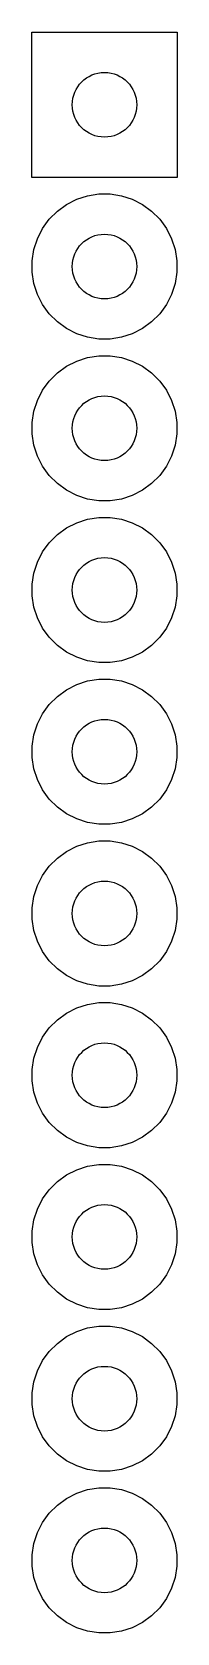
# Model space of a CAD drawing. Header units: inches. Extents: x 0.72 to 5.5, y -3.5 to -0.89.
# Drawn here: x 4.812 to 4.902, y -2.501 to -1.511 of the extents above; entities that cross this region are included whole.
import ezdxf

# ---------------------------------------------------------------- set-up
doc = ezdxf.new("R2010")
doc.units = ezdxf.units.IN
doc.header["$MEASUREMENT"] = 0
doc.layers.add('B.Cu', color=153, linetype='CONTINUOUS', true_color=0x4d7fc4)

msp = doc.modelspace()

# ---------------------------------------------------------------- linework, layer by layer
at = {"layer": 'B.Cu', "linetype": 'CONTINUOUS'}
for p, q in [((4.81189, -1.6011), (4.81189, -1.5111)), ((4.81189, -1.5111), (4.90189, -1.5111)), ((4.90189, -1.5111), (4.90189, -1.6011)), ((4.90189, -1.6011), (4.81189, -1.6011)), ((4.83967, -1.61453), (4.84638, -1.61235)), ((4.84638, -1.61235), (4.85336, -1.61124)), ((4.85336, -1.61124), (4.86042, -1.61124)), ((4.86042, -1.61124), (4.86739, -1.61235)), ((4.86739, -1.61235), (4.87411, -1.61453)), ((4.82267, -1.62688), (4.82766, -1.62188)), ((4.82766, -1.62188), (4.83338, -1.61773)), ((4.83338, -1.61773), (4.83967, -1.61453)), ((4.87411, -1.61453), (4.8804, -1.61773)), ((4.8804, -1.61773), (4.88611, -1.62188)), ((4.88611, -1.62188), (4.89111, -1.62688)), ((4.81532, -1.63888), (4.81852, -1.63259)), ((4.81852, -1.63259), (4.82267, -1.62688)), ((4.89111, -1.62688), (4.89526, -1.63259)), ((4.89526, -1.63259), (4.89846, -1.63888)), ((4.81313, -1.6456), (4.81532, -1.63888)), ((4.89846, -1.63888), (4.90065, -1.6456)), ((4.81203, -1.65257), (4.81313, -1.6456)), ((4.81203, -1.65963), (4.81203, -1.65257)), ((4.90065, -1.6456), (4.90175, -1.65257)), ((4.90175, -1.65257), (4.90175, -1.65963)), ((4.81313, -1.66661), (4.81203, -1.65963)), ((4.90175, -1.65963), (4.90065, -1.66661)), ((4.81532, -1.67332), (4.81313, -1.66661)), ((4.90065, -1.66661), (4.89846, -1.67332)), ((4.81852, -1.67961), (4.81532, -1.67332)), ((4.82267, -1.68533), (4.81852, -1.67961)), ((4.89526, -1.67961), (4.89111, -1.68533)), ((4.89846, -1.67332), (4.89526, -1.67961)), ((4.82766, -1.69032), (4.82267, -1.68533)), ((4.83338, -1.69447), (4.82766, -1.69032)), ((4.88611, -1.69032), (4.8804, -1.69447)), ((4.89111, -1.68533), (4.88611, -1.69032)), ((4.83967, -1.69768), (4.83338, -1.69447)), ((4.84638, -1.69986), (4.83967, -1.69768)), ((4.85336, -1.70096), (4.84638, -1.69986)), ((4.86042, -1.70096), (4.85336, -1.70096)), ((4.86739, -1.69986), (4.86042, -1.70096)), ((4.87411, -1.69768), (4.86739, -1.69986)), ((4.8804, -1.69447), (4.87411, -1.69768)), ((4.83967, -1.71453), (4.84638, -1.71235)), ((4.84638, -1.71235), (4.85336, -1.71124)), ((4.85336, -1.71124), (4.86042, -1.71124)), ((4.86042, -1.71124), (4.86739, -1.71235)), ((4.86739, -1.71235), (4.87411, -1.71453)), ((4.82267, -1.72688), (4.82766, -1.72188)), ((4.82766, -1.72188), (4.83338, -1.71773)), ((4.83338, -1.71773), (4.83967, -1.71453)), ((4.87411, -1.71453), (4.8804, -1.71773)), ((4.8804, -1.71773), (4.88611, -1.72188)), ((4.88611, -1.72188), (4.89111, -1.72688)), ((4.81852, -1.73259), (4.82267, -1.72688)), ((4.89111, -1.72688), (4.89526, -1.73259)), ((4.81313, -1.7456), (4.81532, -1.73888)), ((4.81532, -1.73888), (4.81852, -1.73259)), ((4.89526, -1.73259), (4.89846, -1.73888)), ((4.89846, -1.73888), (4.90065, -1.7456)), ((4.81203, -1.75257), (4.81313, -1.7456)), ((4.90065, -1.7456), (4.90175, -1.75257)), ((4.81203, -1.75963), (4.81203, -1.75257)), ((4.81313, -1.76661), (4.81203, -1.75963)), ((4.90175, -1.75963), (4.90065, -1.76661)), ((4.90175, -1.75257), (4.90175, -1.75963)), ((4.81532, -1.77332), (4.81313, -1.76661)), ((4.90065, -1.76661), (4.89846, -1.77332)), ((4.81852, -1.77961), (4.81532, -1.77332)), ((4.82267, -1.78533), (4.81852, -1.77961)), ((4.89526, -1.77961), (4.89111, -1.78533)), ((4.89846, -1.77332), (4.89526, -1.77961)), ((4.82766, -1.79032), (4.82267, -1.78533)), ((4.83338, -1.79447), (4.82766, -1.79032)), ((4.88611, -1.79032), (4.8804, -1.79447)), ((4.89111, -1.78533), (4.88611, -1.79032)), ((4.83967, -1.79768), (4.83338, -1.79447)), ((4.84638, -1.79986), (4.83967, -1.79768)), ((4.85336, -1.80096), (4.84638, -1.79986)), ((4.86042, -1.80096), (4.85336, -1.80096)), ((4.86739, -1.79986), (4.86042, -1.80096)), ((4.87411, -1.79768), (4.86739, -1.79986)), ((4.8804, -1.79447), (4.87411, -1.79768)), ((4.84638, -1.81235), (4.85336, -1.81124)), ((4.85336, -1.81124), (4.86042, -1.81124)), ((4.86042, -1.81124), (4.86739, -1.81235)), ((4.82766, -1.82188), (4.83338, -1.81773)), ((4.83338, -1.81773), (4.83967, -1.81453)), ((4.83967, -1.81453), (4.84638, -1.81235)), ((4.86739, -1.81235), (4.87411, -1.81453)), ((4.87411, -1.81453), (4.8804, -1.81773)), ((4.8804, -1.81773), (4.88611, -1.82188)), ((4.81852, -1.83259), (4.82267, -1.82688)), ((4.82267, -1.82688), (4.82766, -1.82188)), ((4.88611, -1.82188), (4.89111, -1.82688)), ((4.89111, -1.82688), (4.89526, -1.83259)), ((4.81313, -1.8456), (4.81532, -1.83888)), ((4.81532, -1.83888), (4.81852, -1.83259)), ((4.89526, -1.83259), (4.89846, -1.83888)), ((4.89846, -1.83888), (4.90065, -1.8456)), ((4.81203, -1.85257), (4.81313, -1.8456)), ((4.90065, -1.8456), (4.90175, -1.85257)), ((4.81203, -1.85963), (4.81203, -1.85257)), ((4.81313, -1.86661), (4.81203, -1.85963)), ((4.90175, -1.85963), (4.90065, -1.86661)), ((4.90175, -1.85257), (4.90175, -1.85963)), ((4.81532, -1.87332), (4.81313, -1.86661)), ((4.90065, -1.86661), (4.89846, -1.87332)), ((4.81852, -1.87961), (4.81532, -1.87332)), ((4.82267, -1.88533), (4.81852, -1.87961)), ((4.89526, -1.87961), (4.89111, -1.88533)), ((4.89846, -1.87332), (4.89526, -1.87961)), ((4.82766, -1.89032), (4.82267, -1.88533)), ((4.83338, -1.89447), (4.82766, -1.89032)), ((4.88611, -1.89032), (4.8804, -1.89447)), ((4.89111, -1.88533), (4.88611, -1.89032)), ((4.83967, -1.89768), (4.83338, -1.89447)), ((4.84638, -1.89986), (4.83967, -1.89768)), ((4.85336, -1.90096), (4.84638, -1.89986)), ((4.86739, -1.89986), (4.86042, -1.90096)), ((4.87411, -1.89768), (4.86739, -1.89986)), ((4.8804, -1.89447), (4.87411, -1.89768)), ((4.86042, -1.90096), (4.85336, -1.90096)), ((4.82766, -1.92188), (4.83338, -1.91773)), ((4.83338, -1.91773), (4.83967, -1.91453)), ((4.83967, -1.91453), (4.84638, -1.91235)), ((4.84638, -1.91235), (4.85336, -1.91124)), ((4.85336, -1.91124), (4.86042, -1.91124)), ((4.86042, -1.91124), (4.86739, -1.91235)), ((4.86739, -1.91235), (4.87411, -1.91453)), ((4.87411, -1.91453), (4.8804, -1.91773)), ((4.8804, -1.91773), (4.88611, -1.92188)), ((4.81852, -1.93259), (4.82267, -1.92688)), ((4.82267, -1.92688), (4.82766, -1.92188)), ((4.88611, -1.92188), (4.89111, -1.92688)), ((4.89111, -1.92688), (4.89526, -1.93259)), ((4.81313, -1.9456), (4.81532, -1.93888)), ((4.81532, -1.93888), (4.81852, -1.93259)), ((4.89526, -1.93259), (4.89846, -1.93888)), ((4.89846, -1.93888), (4.90065, -1.9456)), ((4.81203, -1.95257), (4.81313, -1.9456)), ((4.90065, -1.9456), (4.90175, -1.95257)), ((4.81203, -1.95963), (4.81203, -1.95257)), ((4.81313, -1.96661), (4.81203, -1.95963)), ((4.90175, -1.95963), (4.90065, -1.96661)), ((4.90175, -1.95257), (4.90175, -1.95963)), ((4.81532, -1.97332), (4.81313, -1.96661)), ((4.90065, -1.96661), (4.89846, -1.97332)), ((4.81852, -1.97961), (4.81532, -1.97332)), ((4.82267, -1.98533), (4.81852, -1.97961)), ((4.89526, -1.97961), (4.89111, -1.98533)), ((4.89846, -1.97332), (4.89526, -1.97961)), ((4.82766, -1.99032), (4.82267, -1.98533)), ((4.89111, -1.98533), (4.88611, -1.99032)), ((4.83338, -1.99447), (4.82766, -1.99032)), ((4.83967, -1.99768), (4.83338, -1.99447)), ((4.84638, -1.99986), (4.83967, -1.99768)), ((4.87411, -1.99768), (4.86739, -1.99986)), ((4.8804, -1.99447), (4.87411, -1.99768)), ((4.88611, -1.99032), (4.8804, -1.99447)), ((4.85336, -2.00096), (4.84638, -1.99986)), ((4.86042, -2.00096), (4.85336, -2.00096)), ((4.86739, -1.99986), (4.86042, -2.00096)), ((4.82766, -2.02188), (4.83338, -2.01773)), ((4.83338, -2.01773), (4.83967, -2.01453)), ((4.83967, -2.01453), (4.84638, -2.01235)), ((4.84638, -2.01235), (4.85336, -2.01124)), ((4.85336, -2.01124), (4.86042, -2.01124)), ((4.86042, -2.01124), (4.86739, -2.01235)), ((4.86739, -2.01235), (4.87411, -2.01453)), ((4.87411, -2.01453), (4.8804, -2.01773)), ((4.8804, -2.01773), (4.88611, -2.02188)), ((4.81852, -2.03259), (4.82267, -2.02688)), ((4.82267, -2.02688), (4.82766, -2.02188)), ((4.88611, -2.02188), (4.89111, -2.02688)), ((4.89111, -2.02688), (4.89526, -2.03259)), ((4.81313, -2.0456), (4.81532, -2.03888)), ((4.81532, -2.03888), (4.81852, -2.03259)), ((4.89526, -2.03259), (4.89846, -2.03888)), ((4.89846, -2.03888), (4.90065, -2.0456)), ((4.81203, -2.05257), (4.81313, -2.0456)), ((4.90065, -2.0456), (4.90175, -2.05257)), ((4.81203, -2.05963), (4.81203, -2.05257)), ((4.90175, -2.05257), (4.90175, -2.05963)), ((4.81313, -2.06661), (4.81203, -2.05963)), ((4.81532, -2.07332), (4.81313, -2.06661)), ((4.90065, -2.06661), (4.89846, -2.07332)), ((4.90175, -2.05963), (4.90065, -2.06661)), ((4.81852, -2.07961), (4.81532, -2.07332)), ((4.89846, -2.07332), (4.89526, -2.07961)), ((4.82267, -2.08533), (4.81852, -2.07961)), ((4.82766, -2.09032), (4.82267, -2.08533)), ((4.89111, -2.08533), (4.88611, -2.09032)), ((4.89526, -2.07961), (4.89111, -2.08533)), ((4.83338, -2.09447), (4.82766, -2.09032)), ((4.83967, -2.09768), (4.83338, -2.09447)), ((4.84638, -2.09986), (4.83967, -2.09768)), ((4.87411, -2.09768), (4.86739, -2.09986)), ((4.8804, -2.09447), (4.87411, -2.09768)), ((4.88611, -2.09032), (4.8804, -2.09447)), ((4.85336, -2.10096), (4.84638, -2.09986)), ((4.86042, -2.10096), (4.85336, -2.10096)), ((4.86739, -2.09986), (4.86042, -2.10096)), ((4.82766, -2.12188), (4.83338, -2.11773)), ((4.83338, -2.11773), (4.83967, -2.11453)), ((4.83967, -2.11453), (4.84638, -2.11235)), ((4.84638, -2.11235), (4.85336, -2.11124)), ((4.85336, -2.11124), (4.86042, -2.11124)), ((4.86042, -2.11124), (4.86739, -2.11235)), ((4.86739, -2.11235), (4.87411, -2.11453)), ((4.87411, -2.11453), (4.8804, -2.11773)), ((4.8804, -2.11773), (4.88611, -2.12188)), ((4.81852, -2.13259), (4.82267, -2.12688)), ((4.82267, -2.12688), (4.82766, -2.12188)), ((4.88611, -2.12188), (4.89111, -2.12688)), ((4.89111, -2.12688), (4.89526, -2.13259)), ((4.81532, -2.13888), (4.81852, -2.13259)), ((4.89526, -2.13259), (4.89846, -2.13888)), ((4.81203, -2.15257), (4.81313, -2.1456)), ((4.81313, -2.1456), (4.81532, -2.13888)), ((4.89846, -2.13888), (4.90065, -2.1456)), ((4.90065, -2.1456), (4.90175, -2.15257)), ((4.81203, -2.15963), (4.81203, -2.15257)), ((4.90175, -2.15257), (4.90175, -2.15963)), ((4.81313, -2.16661), (4.81203, -2.15963)), ((4.81532, -2.17332), (4.81313, -2.16661)), ((4.90065, -2.16661), (4.89846, -2.17332)), ((4.90175, -2.15963), (4.90065, -2.16661)), ((4.81852, -2.17961), (4.81532, -2.17332)), ((4.89846, -2.17332), (4.89526, -2.17961)), ((4.82267, -2.18533), (4.81852, -2.17961)), ((4.82766, -2.19032), (4.82267, -2.18533)), ((4.89111, -2.18533), (4.88611, -2.19032)), ((4.89526, -2.17961), (4.89111, -2.18533)), ((4.83338, -2.19447), (4.82766, -2.19032)), ((4.83967, -2.19768), (4.83338, -2.19447)), ((4.8804, -2.19447), (4.87411, -2.19768)), ((4.88611, -2.19032), (4.8804, -2.19447)), ((4.84638, -2.19986), (4.83967, -2.19768)), ((4.85336, -2.20096), (4.84638, -2.19986)), ((4.86042, -2.20096), (4.85336, -2.20096)), ((4.86739, -2.19986), (4.86042, -2.20096)), ((4.87411, -2.19768), (4.86739, -2.19986)), ((4.83338, -2.21773), (4.83967, -2.21453)), ((4.83967, -2.21453), (4.84638, -2.21235)), ((4.84638, -2.21235), (4.85336, -2.21124)), ((4.85336, -2.21124), (4.86042, -2.21124)), ((4.86042, -2.21124), (4.86739, -2.21235)), ((4.86739, -2.21235), (4.87411, -2.21453)), ((4.87411, -2.21453), (4.8804, -2.21773)), ((4.81852, -2.23259), (4.82267, -2.22688)), ((4.82267, -2.22688), (4.82766, -2.22188)), ((4.82766, -2.22188), (4.83338, -2.21773)), ((4.8804, -2.21773), (4.88611, -2.22188)), ((4.88611, -2.22188), (4.89111, -2.22688)), ((4.89111, -2.22688), (4.89526, -2.23259)), ((4.81532, -2.23888), (4.81852, -2.23259)), ((4.89526, -2.23259), (4.89846, -2.23888)), ((4.81203, -2.25257), (4.81313, -2.2456)), ((4.81313, -2.2456), (4.81532, -2.23888)), ((4.89846, -2.23888), (4.90065, -2.2456)), ((4.90065, -2.2456), (4.90175, -2.25257)), ((4.81203, -2.25963), (4.81203, -2.25257)), ((4.90175, -2.25257), (4.90175, -2.25963)), ((4.81313, -2.26661), (4.81203, -2.25963)), ((4.81532, -2.27332), (4.81313, -2.26661)), ((4.90065, -2.26661), (4.89846, -2.27332)), ((4.90175, -2.25963), (4.90065, -2.26661)), ((4.81852, -2.27961), (4.81532, -2.27332)), ((4.89846, -2.27332), (4.89526, -2.27961)), ((4.82267, -2.28533), (4.81852, -2.27961)), ((4.82766, -2.29032), (4.82267, -2.28533)), ((4.89111, -2.28533), (4.88611, -2.29032)), ((4.89526, -2.27961), (4.89111, -2.28533)), ((4.83338, -2.29447), (4.82766, -2.29032)), ((4.83967, -2.29768), (4.83338, -2.29447)), ((4.8804, -2.29447), (4.87411, -2.29768)), ((4.88611, -2.29032), (4.8804, -2.29447)), ((4.84638, -2.29986), (4.83967, -2.29768)), ((4.85336, -2.30096), (4.84638, -2.29986)), ((4.86042, -2.30096), (4.85336, -2.30096)), ((4.86739, -2.29986), (4.86042, -2.30096)), ((4.87411, -2.29768), (4.86739, -2.29986)), ((4.83338, -2.31773), (4.83967, -2.31453)), ((4.83967, -2.31453), (4.84638, -2.31235)), ((4.84638, -2.31235), (4.85336, -2.31124)), ((4.85336, -2.31124), (4.86042, -2.31124)), ((4.86042, -2.31124), (4.86739, -2.31235)), ((4.86739, -2.31235), (4.87411, -2.31453)), ((4.87411, -2.31453), (4.8804, -2.31773)), ((4.82267, -2.32688), (4.82766, -2.32188)), ((4.82766, -2.32188), (4.83338, -2.31773)), ((4.8804, -2.31773), (4.88611, -2.32188)), ((4.88611, -2.32188), (4.89111, -2.32688)), ((4.81532, -2.33888), (4.81852, -2.33259)), ((4.81852, -2.33259), (4.82267, -2.32688)), ((4.89111, -2.32688), (4.89526, -2.33259)), ((4.89526, -2.33259), (4.89846, -2.33888)), ((4.81203, -2.35257), (4.81313, -2.3456)), ((4.81313, -2.3456), (4.81532, -2.33888)), ((4.89846, -2.33888), (4.90065, -2.3456)), ((4.90065, -2.3456), (4.90175, -2.35257)), ((4.81203, -2.35963), (4.81203, -2.35257)), ((4.90175, -2.35257), (4.90175, -2.35963)), ((4.81313, -2.36661), (4.81203, -2.35963)), ((4.90175, -2.35963), (4.90065, -2.36661)), ((4.81532, -2.37332), (4.81313, -2.36661)), ((4.81852, -2.37961), (4.81532, -2.37332)), ((4.89846, -2.37332), (4.89526, -2.37961)), ((4.90065, -2.36661), (4.89846, -2.37332)), ((4.82267, -2.38533), (4.81852, -2.37961)), ((4.82766, -2.39032), (4.82267, -2.38533)), ((4.89111, -2.38533), (4.88611, -2.39032)), ((4.89526, -2.37961), (4.89111, -2.38533)), ((4.83338, -2.39447), (4.82766, -2.39032)), ((4.83967, -2.39768), (4.83338, -2.39447)), ((4.8804, -2.39447), (4.87411, -2.39768)), ((4.88611, -2.39032), (4.8804, -2.39447)), ((4.84638, -2.39986), (4.83967, -2.39768)), ((4.85336, -2.40096), (4.84638, -2.39986)), ((4.86042, -2.40096), (4.85336, -2.40096)), ((4.86739, -2.39986), (4.86042, -2.40096)), ((4.87411, -2.39768), (4.86739, -2.39986)), ((4.83338, -2.41773), (4.83967, -2.41453)), ((4.83967, -2.41453), (4.84638, -2.41235)), ((4.84638, -2.41235), (4.85336, -2.41124)), ((4.85336, -2.41124), (4.86042, -2.41124)), ((4.86042, -2.41124), (4.86739, -2.41235)), ((4.86739, -2.41235), (4.87411, -2.41453)), ((4.87411, -2.41453), (4.8804, -2.41773)), ((4.82267, -2.42688), (4.82766, -2.42188)), ((4.82766, -2.42188), (4.83338, -2.41773)), ((4.8804, -2.41773), (4.88611, -2.42188)), ((4.88611, -2.42188), (4.89111, -2.42688)), ((4.81532, -2.43888), (4.81852, -2.43259)), ((4.81852, -2.43259), (4.82267, -2.42688)), ((4.89111, -2.42688), (4.89526, -2.43259)), ((4.89526, -2.43259), (4.89846, -2.43888)), ((4.81313, -2.4456), (4.81532, -2.43888)), ((4.89846, -2.43888), (4.90065, -2.4456)), ((4.81203, -2.45257), (4.81313, -2.4456)), ((4.81203, -2.45963), (4.81203, -2.45257)), ((4.90065, -2.4456), (4.90175, -2.45257)), ((4.90175, -2.45257), (4.90175, -2.45963)), ((4.81313, -2.46661), (4.81203, -2.45963)), ((4.90175, -2.45963), (4.90065, -2.46661)), ((4.81532, -2.47332), (4.81313, -2.46661)), ((4.81852, -2.47961), (4.81532, -2.47332)), ((4.89846, -2.47332), (4.89526, -2.47961)), ((4.90065, -2.46661), (4.89846, -2.47332)), ((4.82267, -2.48533), (4.81852, -2.47961)), ((4.89526, -2.47961), (4.89111, -2.48533)), ((4.82766, -2.49032), (4.82267, -2.48533)), ((4.83338, -2.49447), (4.82766, -2.49032)), ((4.88611, -2.49032), (4.8804, -2.49447)), ((4.89111, -2.48533), (4.88611, -2.49032)), ((4.83967, -2.49768), (4.83338, -2.49447)), ((4.84638, -2.49986), (4.83967, -2.49768)), ((4.85336, -2.50096), (4.84638, -2.49986)), ((4.86042, -2.50096), (4.85336, -2.50096)), ((4.86739, -2.49986), (4.86042, -2.50096)), ((4.87411, -2.49768), (4.86739, -2.49986)), ((4.8804, -2.49447), (4.87411, -2.49768))]:
    msp.add_line(p, q, dxfattribs=at)
at = {"layer": 'B.Cu'}
for centre in [(4.85689, -1.5561), (4.85689, -1.5561), (4.85689, -1.6561), (4.85689, -1.6561), (4.85689, -1.7561), (4.85689, -1.7561), (4.85689, -1.8561), (4.85689, -1.8561), (4.85689, -1.9561), (4.85689, -1.9561), (4.85689, -2.0561), (4.85689, -2.0561), (4.85689, -2.1561), (4.85689, -2.1561), (4.85689, -2.2561), (4.85689, -2.2561), (4.85689, -2.3561), (4.85689, -2.3561), (4.85689, -2.4561), (4.85689, -2.4561)]:
    msp.add_circle(centre, 0.02, dxfattribs=at)

doc.saveas('drawing.dxf')
